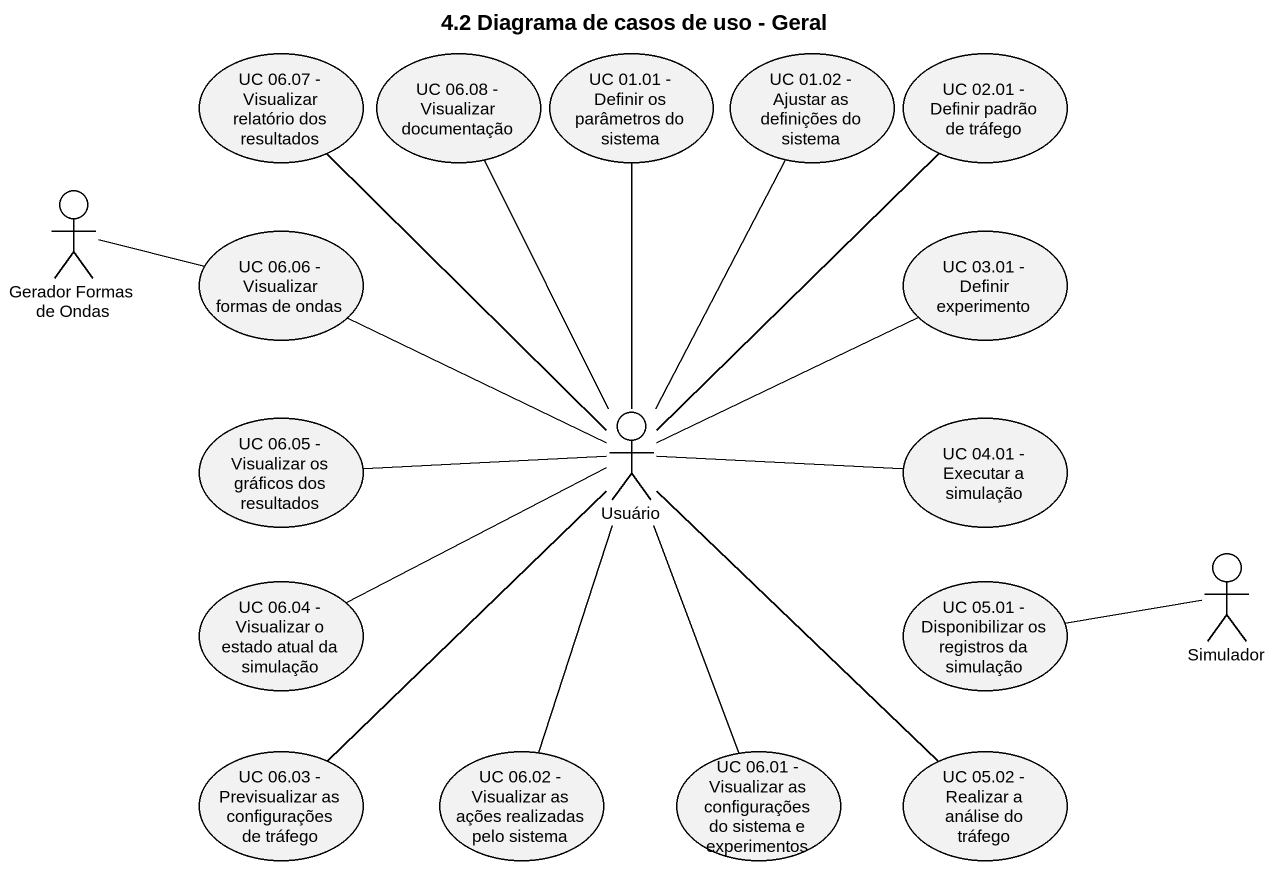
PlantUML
@startuml
title 4.2 Diagrama de casos de uso - Geral
usecase "UC 06.07 - Visualizar relatório dos resultados" as UC_06_07_Visualizar
usecase "UC 06.08 - Visualizar documentação" as UC_06_08_Visualizar
usecase "UC 01.01 - Definir os parâmetros do sistema" as UC_01_01_Definir_os
usecase "UC 01.02 - Ajustar as definições do sistema" as UC_01_02_Ajustar_as
usecase "UC 02.01 - Definir padrão de tráfego" as UC_02_01_Definir_padrão_de
actor "Gerador Formas de Ondas" as Gerador_Formas_de_Ondas
usecase "UC 06.06 - Visualizar formas de ondas" as UC_06_06_Visualizar_formas
usecase "UC 03.01 - Definir experimento" as UC_03_01_Definir_experimento
usecase "UC 06.05 - Visualizar os gráficos dos resultados" as UC_06_05_Visualizar_os
actor Usuário
usecase "UC 04.01 - Executar a simulação" as UC_04_01_Executar_a
actor Simulador
usecase "UC 06.04 - Visualizar o estado atual da simulação" as UC_06_04_Visualizar_o
usecase "UC 05.01 - Disponibilizar os registros da simulação" as UC_05_01_Disponibilizar_os
usecase "UC 06.03 - Previsualizar as configurações de tráfego" as UC_06_03_Previsualizar_as
usecase "UC 06.02 - Visualizar as ações realizadas pelo sistema" as UC_06_02_Visualizar_as
usecase "UC 06.01 - Visualizar as configurações do sistema e experimentos" as UC_06_01_Visualizar_as
usecase "UC 05.02 - Realizar a análise do tráfego" as UC_05_02_Realizar_a_análise
Gerador_Formas_de_Ondas -right- UC_06_06_Visualizar_formas
Usuário -up- UC_06_07_Visualizar
Usuário -up- UC_06_08_Visualizar
Usuário -up- UC_01_01_Definir_os
Usuário -up- UC_01_02_Ajustar_as
Usuário -up- UC_02_01_Definir_padrão_de
Usuário -left- UC_06_06_Visualizar_formas
Usuário -right- UC_03_01_Definir_experimento
Usuário -left- UC_06_05_Visualizar_os
Usuário -right- UC_04_01_Executar_a
Usuário -left- UC_06_04_Visualizar_o
Usuário -- UC_06_03_Previsualizar_as
Usuário -- UC_06_02_Visualizar_as
Usuário -- UC_06_01_Visualizar_as
Usuário -- UC_05_02_Realizar_a_análise
Simulador -left- UC_05_01_Disponibilizar_os
@enduml
